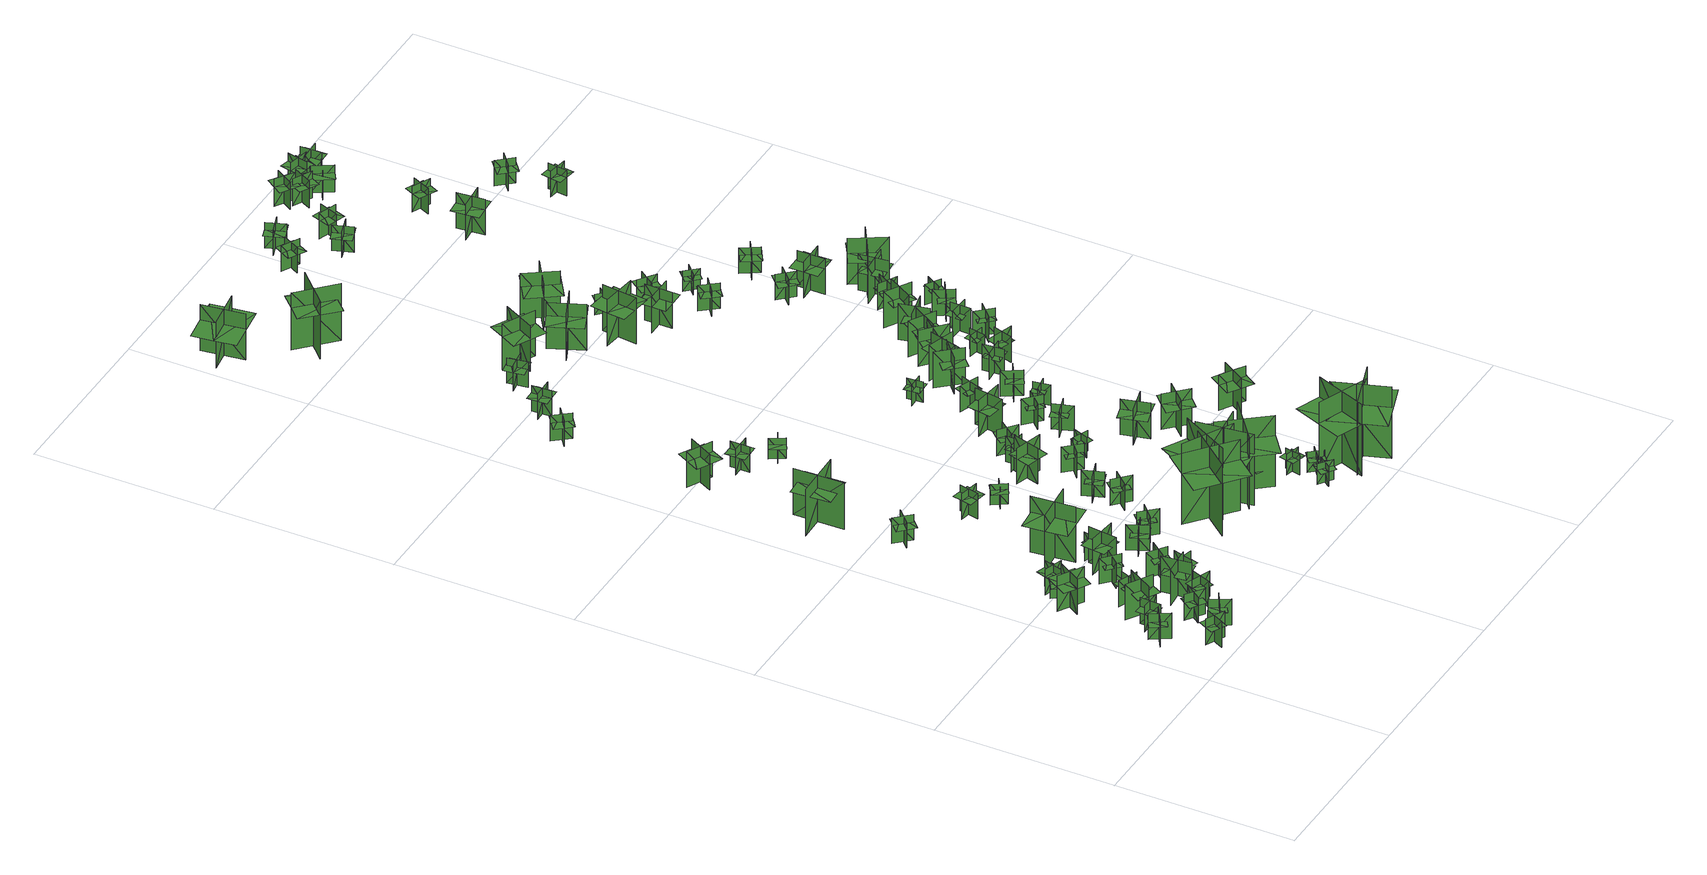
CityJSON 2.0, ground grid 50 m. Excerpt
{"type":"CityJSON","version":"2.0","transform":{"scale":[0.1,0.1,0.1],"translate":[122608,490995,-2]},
"CityObjects":{
"tree1":{"type":"SolitaryVegetationObject","geometry":[{"type":"MultiSurface","lod":"1","boundaries":[[[0,1,2]],[[0,2,3]],[[4,5,6]],[[4,6,7]],[[8,9,10]],[[8,10,11]],[[8,11,12]],[[8,12,13]]]}]},
"tree2":{"type":"SolitaryVegetationObject","geometry":[{"type":"MultiSurface","lod":"1","boundaries":[[[14,15,16]],[[14,16,17]],[[18,19,20]],[[18,20,21]],[[22,23,24]],[[22,24,25]],[[22,25,26]],[[22,26,27]]]}]},
"tree3":{"type":"SolitaryVegetationObject","geometry":[{"type":"MultiSurface","lod":"1","boundaries":[[[28,29,30]],[[28,30,31]],[[32,33,34]],[[32,34,35]],[[36,37,38]],[[36,38,39]],[[36,39,40]],[[36,40,41]]]}]},
"tree4":{"type":"SolitaryVegetationObject","geometry":[{"type":"MultiSurface","lod":"1","boundaries":[[[42,43,44]],[[42,44,45]],[[46,47,48]],[[46,48,49]],[[50,51,52]],[[50,52,53]],[[50,53,54]],[[50,54,55]]]}]},
"tree5":{"type":"SolitaryVegetationObject","geometry":[{"type":"MultiSurface","lod":"1","boundaries":[[[56,57,58]],[[56,58,59]],[[60,61,62]],[[60,62,63]],[[64,65,66]],[[64,66,67]],[[64,67,68]],[[64,68,69]]]}]},
"tree6":{"type":"SolitaryVegetationObject","geometry":[{"type":"MultiSurface","lod":"1","boundaries":[[[70,71,72]],[[70,72,73]],[[74,75,76]],[[74,76,77]],[[78,79,80]],[[78,80,81]],[[78,81,82]],[[78,82,83]]]}]},
"tree7":{"type":"SolitaryVegetationObject","geometry":[{"type":"MultiSurface","lod":"1","boundaries":[[[84,85,86]],[[84,86,87]],[[88,89,90]],[[88,90,91]],[[92,93,94]],[[92,94,95]],[[92,95,96]],[[92,96,97]]]}]},
"tree8":{"type":"SolitaryVegetationObject","geometry":[{"type":"MultiSurface","lod":"1","boundaries":[[[98,99,100]],[[98,100,101]],[[102,103,104]],[[102,104,105]],[[106,107,108]],[[106,108,109]],[[106,109,110]],[[106,110,111]]]}]},
"tree9":{"type":"SolitaryVegetationObject","geometry":[{"type":"MultiSurface","lod":"1","boundaries":[[[112,113,114]],[[112,114,115]],[[116,117,118]],[[116,118,119]],[[120,121,122]],[[120,122,123]],[[120,123,124]],[[120,124,125]]]}]},
"tree10":{"type":"SolitaryVegetationObject","geometry":[{"type":"MultiSurface","lod":"1","boundaries":[[[126,127,128]],[[126,128,129]],[[130,131,132]],[[130,132,133]],[[134,135,136]],[[134,136,137]],[[134,137,138]],[[134,138,139]]]}]},
"tree11":{"type":"SolitaryVegetationObject","geometry":[{"type":"MultiSurface","lod":"1","boundaries":[[[140,141,142]],[[140,142,143]],[[144,145,146]],[[144,146,147]],[[148,149,150]],[[148,150,151]],[[148,151,152]],[[148,152,153]]]}]},
"tree12":{"type":"SolitaryVegetationObject","geometry":[{"type":"MultiSurface","lod":"1","boundaries":[[[154,155,156]],[[154,156,157]],[[158,159,160]],[[158,160,161]],[[162,163,164]],[[162,164,165]],[[162,165,166]],[[162,166,167]]]}]},
"tree13":{"type":"SolitaryVegetationObject","geometry":[{"type":"MultiSurface","lod":"1","boundaries":[[[168,169,170]],[[168,170,171]],[[172,173,174]],[[172,174,175]],[[176,177,178]],[[176,178,179]],[[176,179,180]],[[176,180,181]]]}]},
"tree14":{"type":"SolitaryVegetationObject","geometry":[{"type":"MultiSurface","lod":"1","boundaries":[[[182,183,184]],[[182,184,185]],[[186,187,188]],[[186,188,189]],[[190,191,192]],[[190,192,193]],[[190,193,194]],[[190,194,195]]]}]},
"tree15":{"type":"SolitaryVegetationObject","geometry":[{"type":"MultiSurface","lod":"1","boundaries":[[[196,197,198]],[[196,198,199]],[[200,201,202]],[[200,202,203]],[[204,205,206]],[[204,206,207]],[[204,207,208]],[[204,208,209]]]}]},
"tree16":{"type":"SolitaryVegetationObject","geometry":[{"type":"MultiSurface","lod":"1","boundaries":[[[210,211,212]],[[210,212,213]],[[214,215,216]],[[214,216,217]],[[218,219,220]],[[218,220,221]],[[218,221,222]],[[218,222,223]]]}]},
"tree17":{"type":"SolitaryVegetationObject","geometry":[{"type":"MultiSurface","lod":"1","boundaries":[[[224,225,226]],[[224,226,227]],[[228,229,230]],[[228,230,231]],[[232,233,234]],[[232,234,235]],[[232,235,236]],[[232,236,237]]]}]},
"tree18":{"type":"SolitaryVegetationObject","geometry":[{"type":"MultiSurface","lod":"1","boundaries":[[[238,239,240]],[[238,240,241]],[[242,243,244]],[[242,244,245]],[[246,247,248]],[[246,248,249]],[[246,249,250]],[[246,250,251]]]}]},
"tree19":{"type":"SolitaryVegetationObject","geometry":[{"type":"MultiSurface","lod":"1","boundaries":[[[252,253,254]],[[252,254,255]],[[256,257,258]],[[256,258,259]],[[260,261,262]],[[260,262,263]],[[260,263,264]],[[260,264,265]]]}]},
"tree20":{"type":"SolitaryVegetationObject","geometry":[{"type":"MultiSurface","lod":"1","boundaries":[[[266,267,268]],[[266,268,269]],[[270,271,272]],[[270,272,273]],[[274,275,276]],[[274,276,277]],[[274,277,278]],[[274,278,279]]]}]},
"tree21":{"type":"SolitaryVegetationObject","geometry":[{"type":"MultiSurface","lod":"1","boundaries":[[[280,281,282]],[[280,282,283]],[[284,285,286]],[[284,286,287]],[[288,289,290]],[[288,290,291]],[[288,291,292]],[[288,292,293]]]}]},
"tree22":{"type":"SolitaryVegetationObject","geometry":[{"type":"MultiSurface","lod":"1","boundaries":[[[294,295,296]],[[294,296,297]],[[298,299,300]],[[298,300,301]],[[302,303,304]],[[302,304,305]],[[302,305,306]],[[302,306,307]]]}]},
"tree23":{"type":"SolitaryVegetationObject","geometry":[{"type":"MultiSurface","lod":"1","boundaries":[[[308,309,310]],[[308,310,311]],[[312,313,314]],[[312,314,315]],[[316,317,318]],[[316,318,319]],[[316,319,320]],[[316,320,321]]]}]},
"tree24":{"type":"SolitaryVegetationObject","geometry":[{"type":"MultiSurface","lod":"1","boundaries":[[[322,323,324]],[[322,324,325]],[[326,327,328]],[[326,328,329]],[[330,331,332]],[[330,332,333]],[[330,333,334]],[[330,334,335]]]}]},
"tree25":{"type":"SolitaryVegetationObject","geometry":[{"type":"MultiSurface","lod":"1","boundaries":[[[336,337,338]],[[336,338,339]],[[340,341,342]],[[340,342,343]],[[344,345,346]],[[344,346,347]],[[344,347,348]],[[344,348,349]]]}]},
"tree26":{"type":"SolitaryVegetationObject","geometry":[{"type":"MultiSurface","lod":"1","boundaries":[[[350,351,352]],[[350,352,353]],[[354,355,356]],[[354,356,357]],[[358,359,360]],[[358,360,361]],[[358,361,362]],[[358,362,363]]]}]},
"tree27":{"type":"SolitaryVegetationObject","geometry":[{"type":"MultiSurface","lod":"1","boundaries":[[[364,365,366]],[[364,366,367]],[[368,369,370]],[[368,370,371]],[[372,373,374]],[[372,374,375]],[[372,375,376]],[[372,376,377]]]}]},
"tree28":{"type":"SolitaryVegetationObject","geometry":[{"type":"MultiSurface","lod":"1","boundaries":[[[378,379,380]],[[378,380,381]],[[382,383,384]],[[382,384,385]],[[386,387,388]],[[386,388,389]],[[386,389,390]],[[386,390,391]]]}]},
"tree29":{"type":"SolitaryVegetationObject","geometry":[{"type":"MultiSurface","lod":"1","boundaries":[[[392,393,394]],[[392,394,395]],[[396,397,398]],[[396,398,399]],[[400,401,402]],[[400,402,403]],[[400,403,404]],[[400,404,405]]]}]},
"tree30":{"type":"SolitaryVegetationObject","geometry":[{"type":"MultiSurface","lod":"1","boundaries":[[[406,407,408]],[[406,408,409]],[[410,411,412]],[[410,412,413]],[[414,415,416]],[[414,416,417]],[[414,417,418]],[[414,418,419]]]}]},
"tree31":{"type":"SolitaryVegetationObject","geometry":[{"type":"MultiSurface","lod":"1","boundaries":[[[420,421,422]],[[420,422,423]],[[424,425,426]],[[424,426,427]],[[428,429,430]],[[428,430,431]],[[428,431,432]],[[428,432,433]]]}]},
"tree32":{"type":"SolitaryVegetationObject","geometry":[{"type":"MultiSurface","lod":"1","boundaries":[[[434,435,436]],[[434,436,437]],[[438,439,440]],[[438,440,441]],[[442,443,444]],[[442,444,445]],[[442,445,446]],[[442,446,447]]]}]},
"tree33":{"type":"SolitaryVegetationObject","geometry":[{"type":"MultiSurface","lod":"1","boundaries":[[[448,449,450]],[[448,450,451]],[[452,453,454]],[[452,454,455]],[[456,457,458]],[[456,458,459]],[[456,459,460]],[[456,460,461]]]}]},
"tree34":{"type":"SolitaryVegetationObject","geometry":[{"type":"MultiSurface","lod":"1","boundaries":[[[462,463,464]],[[462,464,465]],[[466,467,468]],[[466,468,469]],[[470,471,472]],[[470,472,473]],[[470,473,474]],[[470,474,475]]]}]},
"tree35":{"type":"SolitaryVegetationObject","geometry":[{"type":"MultiSurface","lod":"1","boundaries":[[[476,477,478]],[[476,478,479]],[[480,481,482]],[[480,482,483]],[[484,485,486]],[[484,486,487]],[[484,487,488]],[[484,488,489]]]}]},
"tree36":{"type":"SolitaryVegetationObject","geometry":[{"type":"MultiSurface","lod":"1","boundaries":[[[490,491,492]],[[490,492,493]],[[494,495,496]],[[494,496,497]],[[498,499,500]],[[498,500,501]],[[498,501,502]],[[498,502,503]]]}]},
"tree37":{"type":"SolitaryVegetationObject","geometry":[{"type":"MultiSurface","lod":"1","boundaries":[[[504,505,506]],[[504,506,507]],[[508,509,510]],[[508,510,511]],[[512,513,514]],[[512,514,515]],[[512,515,516]],[[512,516,517]]]}]},
"tree38":{"type":"SolitaryVegetationObject","geometry":[{"type":"MultiSurface","lod":"1","boundaries":[[[518,519,520]],[[518,520,521]],[[522,523,524]],[[522,524,525]],[[526,527,528]],[[526,528,529]],[[526,529,530]],[[526,530,531]]]}]},
"tree39":{"type":"SolitaryVegetationObject","geometry":[{"type":"MultiSurface","lod":"1","boundaries":[[[532,533,534]],[[532,534,535]],[[536,537,538]],[[536,538,539]],[[540,541,542]],[[540,542,543]],[[540,543,544]],[[540,544,545]]]}]},
"tree40":{"type":"SolitaryVegetationObject","geometry":[{"type":"MultiSurface","lod":"1","boundaries":[[[546,547,548]],[[546,548,549]],[[550,551,552]],[[550,552,553]],[[554,555,556]],[[554,556,557]],[[554,557,558]],[[554,558,559]]]}]},
"tree41":{"type":"SolitaryVegetationObject","geometry":[{"type":"MultiSurface","lod":"1","boundaries":[[[560,561,562]],[[560,562,563]],[[564,565,566]],[[564,566,567]],[[568,569,570]],[[568,570,571]],[[568,571,572]],[[568,572,573]]]}]},
"tree42":{"type":"SolitaryVegetationObject","geometry":[{"type":"MultiSurface","lod":"1","boundaries":[[[574,575,576]],[[574,576,577]],[[578,579,580]],[[578,580,581]],[[582,583,584]],[[582,584,585]],[[582,585,586]],[[582,586,587]]]}]},
"tree43":{"type":"SolitaryVegetationObject","geometry":[{"type":"MultiSurface","lod":"1","boundaries":[[[588,589,590]],[[588,590,591]],[[592,593,594]],[[592,594,595]],[[596,597,598]],[[596,598,599]],[[596,599,600]],[[596,600,601]]]}]},
"tree44":{"type":"SolitaryVegetationObject","geometry":[{"type":"MultiSurface","lod":"1","boundaries":[[[602,603,604]],[[602,604,605]],[[606,607,608]],[[606,608,609]],[[610,611,612]],[[610,612,613]],[[610,613,614]],[[610,614,615]]]}]},
"tree45":{"type":"SolitaryVegetationObject","geometry":[{"type":"MultiSurface","lod":"1","boundaries":[[[616,617,618]],[[616,618,619]],[[620,621,622]],[[620,622,623]],[[624,625,626]],[[624,626,627]],[[624,627,628]],[[624,628,629]]]}]},
"tree46":{"type":"SolitaryVegetationObject","geometry":[{"type":"MultiSurface","lod":"1","boundaries":[[[630,631,632]],[[630,632,633]],[[634,635,636]],[[634,636,637]],[[638,639,640]],[[638,640,641]],[[638,641,642]],[[638,642,643]]]}]},
"tree47":{"type":"SolitaryVegetationObject","geometry":[{"type":"MultiSurface","lod":"1","boundaries":[[[644,645,646]],[[644,646,647]],[[648,649,650]],[[648,650,651]],[[652,653,654]],[[652,654,655]],[[652,655,656]],[[652,656,657]]]}]},
"tree48":{"type":"SolitaryVegetationObject","geometry":[{"type":"MultiSurface","lod":"1","boundaries":[[[658,659,660]],[[658,660,661]],[[662,663,664]],[[662,664,665]],[[666,667,668]],[[666,668,669]],[[666,669,670]],[[666,670,671]]]}]},
"tree49":{"type":"SolitaryVegetationObject","geometry":[{"type":"MultiSurface","lod":"1","boundaries":[[[672,673,674]],[[672,674,675]],[[676,677,678]],[[676,678,679]],[[680,681,682]],[[680,682,683]],[[680,683,684]],[[680,684,685]]]}]},
"tree50":{"type":"SolitaryVegetationObject","geometry":[{"type":"MultiSurface","lod":"1","boundaries":[[[686,687,688]],[[686,688,689]],[[690,691,692]],[[690,692,693]],[[694,695,696]],[[694,696,697]],[[694,697,698]],[[694,698,699]]]}]},
"tree51":{"type":"SolitaryVegetationObject","geometry":[{"type":"MultiSurface","lod":"1","boundaries":[[[700,701,702]],[[700,702,703]],[[704,705,706]],[[704,706,707]],[[708,709,710]],[[708,710,711]],[[708,712,713]],[[708,713,709]]]}]},
"tree52":{"type":"SolitaryVegetationObject","geometry":[{"type":"MultiSurface","lod":"1","boundaries":[[[714,715,716]],[[714,716,717]],[[718,719,720]],[[718,720,721]],[[722,723,724]],[[722,724,725]],[[722,725,726]],[[722,726,727]]]}]},
"tree53":{"type":"SolitaryVegetationObject","geometry":[{"type":"MultiSurface","lod":"1","boundaries":[[[728,729,730]],[[728,730,731]],[[732,733,734]],[[732,734,735]],[[736,737,738]],[[736,738,739]],[[736,739,740]],[[736,740,741]]]}]},
"tree54":{"type":"SolitaryVegetationObject","geometry":[{"type":"MultiSurface","lod":"1","boundaries":[[[742,743,744]],[[742,744,745]],[[746,747,748]],[[746,748,749]],[[750,751,752]],[[750,752,753]],[[750,753,754]],[[750,754,755]]]}]},
"tree55":{"type":"SolitaryVegetationObject","geometry":[{"type":"MultiSurface","lod":"1","boundaries":[[[756,757,758]],[[756,758,759]],[[760,761,762]],[[760,762,763]],[[764,765,766]],[[764,766,767]],[[764,767,768]],[[764,768,769]]]}]},
"tree56":{"type":"SolitaryVegetationObject","geometry":[{"type":"MultiSurface","lod":"1","boundaries":[[[770,771,772]],[[770,772,773]],[[774,775,776]],[[774,776,777]],[[778,779,780]],[[778,780,781]],[[778,781,782]],[[778,782,783]]]}]},
"tree57":{"type":"SolitaryVegetationObject","geometry":[{"type":"MultiSurface","lod":"1","boundaries":[[[784,785,786]],[[784,786,787]],[[788,789,790]],[[788,790,791]],[[792,793,794]],[[792,794,795]],[[792,795,796]],[[792,796,797]]]}]},
"tree58":{"type":"SolitaryVegetationObject","geometry":[{"type":"MultiSurface","lod":"1","boundaries":[[[798,799,800]],[[798,800,801]],[[802,803,804]],[[802,804,805]],[[806,807,808]],[[806,808,809]],[[806,809,810]],[[806,810,811]]]}]},
"tree59":{"type":"SolitaryVegetationObject","geometry":[{"type":"MultiSurface","lod":"1","boundaries":[[[812,813,814]],[[812,814,815]],[[816,817,818]],[[816,818,819]],[[820,821,822]],[[820,822,823]],[[820,823,824]],[[820,824,825]]]}]},
"tree60":{"type":"SolitaryVegetationObject","geometry":[{"type":"MultiSurface","lod":"1","boundaries":[[[826,827,828]],[[826,828,829]],[[830,831,832]],[[830,832,833]],[[834,835,836]],[[834,836,837]],[[834,837,838]],[[834,838,839]]]}]},
"tree61":{"type":"SolitaryVegetationObject","geometry":[{"type":"MultiSurface","lod":"1","boundaries":[[[840,841,842]],[[840,842,843]],[[844,845,846]],[[844,846,847]],[[848,849,850]],[[848,850,851]],[[848,851,852]],[[848,852,853]]]}]},
"tree62":{"type":"SolitaryVegetationObject","geometry":[{"type":"MultiSurface","lod":"1","boundaries":[[[854,855,856]],[[854,856,857]],[[858,859,860]],[[858,860,861]],[[862,863,864]],[[862,864,865]],[[862,865,866]],[[862,866,867]]]}]},
"tree63":{"type":"SolitaryVegetationObject","geometry":[{"type":"MultiSurface","lod":"1","boundaries":[[[868,869,870]],[[868,870,871]],[[872,873,874]],[[872,874,875]],[[876,877,878]],[[876,878,879]],[[876,879,880]],[[876,880,881]]]}]},
"tree64":{"type":"SolitaryVegetationObject","geometry":[{"type":"MultiSurface","lod":"1","boundaries":[[[882,883,884]],[[882,884,885]],[[886,887,888]],[[886,888,889]],[[890,891,892]],[[890,892,893]],[[890,893,894]],[[890,894,895]]]}]},
"tree65":{"type":"SolitaryVegetationObject","geometry":[{"type":"MultiSurface","lod":"1","boundaries":[[[896,897,898]],[[896,898,899]],[[900,901,902]],[[900,902,903]],[[904,905,906]],[[904,906,907]],[[904,907,908]],[[904,908,909]]]}]},
"tree66":{"type":"SolitaryVegetationObject","geometry":[{"type":"MultiSurface","lod":"1","boundaries":[[[910,911,912]],[[910,912,913]],[[914,915,916]],[[914,916,917]],[[918,919,920]],[[918,920,921]],[[918,921,922]],[[918,922,923]]]}]},
"tree67":{"type":"SolitaryVegetationObject","geometry":[{"type":"MultiSurface","lod":"1","boundaries":[[[924,925,926]],[[924,926,927]],[[928,929,930]],[[928,930,931]],[[932,933,934]],[[932,934,935]],[[932,935,936]],[[932,936,937]]]}]},
"tree68":{"type":"SolitaryVegetationObject","geometry":[{"type":"MultiSurface","lod":"1","boundaries":[[[938,939,940]],[[938,940,941]],[[942,943,944]],[[942,944,945]],[[946,947,948]],[[946,948,949]],[[946,949,950]],[[946,950,951]]]}]},
"tree69":{"type":"SolitaryVegetationObject","geometry":[{"type":"MultiSurface","lod":"1","boundaries":[[[952,953,954]],[[952,954,955]],[[956,957,958]],[[956,958,959]],[[960,961,962]],[[960,962,963]],[[960,963,964]],[[960,964,965]]]}]},
"tree70":{"type":"SolitaryVegetationObject","geometry":[{"type":"MultiSurface","lod":"1","boundaries":[[[966,967,968]],[[966,968,969]],[[970,971,972]],[[970,972,973]],[[974,975,976]],[[974,976,977]],[[974,977,978]],[[974,978,979]]]}]},
"tree71":{"type":"SolitaryVegetationObject","geometry":[{"type":"MultiSurface","lod":"1","boundaries":[[[980,981,982]],[[980,982,983]],[[984,985,986]],[[984,986,987]],[[988,989,990]],[[988,990,991]],[[988,991,992]],[[988,992,993]]]}]},
"tree72":{"type":"SolitaryVegetationObject","geometry":[{"type":"MultiSurface","lod":"1","boundaries":[[[994,995,996]],[[994,996,997]],[[998,999,1000]],[[998,1000,1001]],[[1002,1003,1004]],[[1002,1004,1005]],[[1002,1005,1006]],[[1002,1006,1007]]]}]},
"tree73":{"type":"SolitaryVegetationObject","geometry":[{"type":"MultiSurface","lod":"1","boundaries":[[[1008,1009,1010]],[[1008,1010,1011]],[[1012,1013,1014]],[[1012,1014,1015]],[[1016,1017,1018]],[[1016,1018,1019]],[[1016,1019,1020]],[[1016,1020,1021]]]}]},
"tree74":{"type":"SolitaryVegetationObject","geometry":[{"type":"MultiSurface","lod":"1","boundaries":[[[1022,1023,1024]],[[1022,1024,1025]],[[1026,1027,1028]],[[1026,1028,1029]],[[1030,1031,1032]],[[1030,1032,1033]],[[1030,1033,1034]],[[1030,1034,1035]]]}]},
"tree75":{"type":"SolitaryVegetationObject","geometry":[{"type":"MultiSurface","lod":"1","boundaries":[[[1036,1037,1038]],[[1036,1038,1039]],[[1040,1041,1042]],[[1040,1042,1043]],[[1044,1045,1046]],[[1044,1046,1047]],[[1044,1047,1048]],[[1044,1048,1049]]]}]},
"tree76":{"type":"SolitaryVegetationObject","geometry":[{"type":"MultiSurface","lod":"1","boundaries":[[[1050,1051,1052]],[[1050,1052,1053]],[[1054,1055,1056]],[[1054,1056,1057]],[[1058,1059,1060]],[[1058,1060,1061]],[[1058,1061,1062]],[[1058,1062,1063]]]}]},
"tree77":{"type":"SolitaryVegetationObject","geometry":[{"type":"MultiSurface","lod":"1","boundaries":[[[1064,1065,1066]],[[1064,1066,1067]],[[1068,1069,1070]],[[1068,1070,1071]],[[1072,1073,1074]],[[1072,1074,1075]],[[1072,1075,1076]],[[1072,1076,1077]]]}]},
"tree78":{"type":"SolitaryVegetationObject","geometry":[{"type":"MultiSurface","lod":"1","boundaries":[[[1078,1079,1080]],[[1078,1080,1081]],[[1082,1083,1084]],[[1082,1084,1085]],[[1086,1087,1088]],[[1086,1088,1089]],[[1086,1089,1090]],[[1086,1090,1091]]]}]},
"tree79":{"type":"SolitaryVegetationObject","geometry":[{"type":"MultiSurface","lod":"1","boundaries":[[[1092,1093,1094]],[[1092,1094,1095]],[[1096,1097,1098]],[[1096,1098,1099]],[[1100,1101,1102]],[[1100,1102,1103]],[[1100,1103,1104]],[[1100,1104,1105]]]}]},
"tree80":{"type":"SolitaryVegetationObject","geometry":[{"type":"MultiSurface","lod":"1","boundaries":[[[1106,1107,1108]],[[1106,1108,1109]],[[1110,1111,1112]],[[1110,1112,1113]],[[1114,1115,1116]],[[1114,1116,1117]],[[1114,1117,1118]],[[1114,1118,1119]]]}]},
"tree81":{"type":"SolitaryVegetationObject","geometry":[{"type":"MultiSurface","lod":"1","boundaries":[[[1120,1121,1122]],[[1120,1122,1123]],[[1124,1125,1126]],[[1124,1126,1127]],[[1128,1129,1130]],[[1128,1130,1131]],[[1128,1131,1132]],[[1128,1132,1133]]]}]},
"tree82":{"type":"SolitaryVegetationObject","geometry":[{"type":"MultiSurface","lod":"1","boundaries":[[[1134,1135,1136]],[[1134,1136,1137]],[[1138,1139,1140]],[[1138,1140,1141]],[[1142,1143,1144]],[[1142,1144,1145]],[[1142,1145,1146]],[[1142,1146,1147]]]}]},
"tree83":{"type":"SolitaryVegetationObject","geometry":[{"type":"MultiSurface","lod":"1","boundaries":[[[1148,1149,1150]],[[1148,1150,1151]],[[1152,1153,1154]],[[1152,1154,1155]],[[1156,1157,1158]],[[1156,1158,1159]],[[1156,1159,1160]],[[1156,1160,1161]]]}]},
"tree84":{"type":"SolitaryVegetationObject","geometry":[{"type":"MultiSurface","lod":"1","boundaries":[[[1162,1163,1164]],[[1162,1164,1165]],[[1166,1167,1168]],[[1166,1168,1169]],[[1170,1171,1172]],[[1170,1172,1173]],[[1170,1173,1174]],[[1170,1174,1175]]]}]},
"tree85":{"type":"SolitaryVegetationObject","geometry":[{"type":"MultiSurface","lod":"1","boundaries":[[[1176,1177,1178]],[[1176,1178,1179]],[[1180,1181,1182]],[[1180,1182,1183]],[[1184,1185,1186]],[[1184,1186,1187]],[[1184,1187,1188]],[[1184,1188,1189]]]}]},
"tree86":{"type":"SolitaryVegetationObject","geometry":[{"type":"MultiSurface","lod":"1","boundaries":[[[1190,1191,1192]],[[1190,1192,1193]],[[1194,1195,1196]],[[1194,1196,1197]],[[1198,1199,1200]],[[1198,1200,1201]],[[1198,1201,1202]],[[1198,1202,1203]]]}]},
"tree87":{"type":"SolitaryVegetationObject","geometry":[{"type":"MultiSurface","lod":"1","boundaries":[[[1204,1205,1206]],[[1204,1206,1207]],[[1208,1209,1210]],[[1208,1210,1211]],[[1212,1213,1214]],[[1212,1214,1215]],[[1212,1215,1216]],[[1212,1216,1217]]]}]},
"tree88":{"type":"SolitaryVegetationObject","geometry":[{"type":"MultiSurface","lod":"1","boundaries":[[[1218,1219,1220]],[[1218,1220,1221]],[[1222,1223,1224]],[[1222,1224,1225]],[[1226,1227,1228]],[[1226,1228,1229]],[[1226,1229,1230]],[[1226,1230,1231]]]}]},
"tree89":{"type":"SolitaryVegetationObject","geometry":[{"type":"MultiSurface","lod":"1","boundaries":[[[1232,1233,1234]],[[1232,1234,1235]],[[1236,1237,1238]],[[1236,1238,1239]],[[1240,1241,1242]],[[1240,1242,1243]],[[1240,1243,1244]],[[1240,1244,1245]]]}]},
"tree90":{"type":"SolitaryVegetationObject","geometry":[{"type":"MultiSurface","lod":"1","boundaries":[[[1246,1247,1248]],[[1246,1248,1249]],[[1250,1251,1252]],[[1250,1252,1253]],[[1254,1255,1256]],[[1254,1256,1257]],[[1254,1257,1258]],[[1254,1258,1259]]]}]},
"tree91":{"type":"SolitaryVegetationObject","geometry":[{"type":"MultiSurface","lod":"1","boundaries":[[[1260,1261,1262]],[[1260,1262,1263]],[[1264,1265,1266]],[[1264,1266,1267]],[[1268,1269,1270]],[[1268,1270,1271]],[[1268,1271,1272]],[[1268,1272,1273]]]}]},
"tree92":{"type":"SolitaryVegetationObject","geometry":[{"type":"MultiSurface","lod":"1","boundaries":[[[1274,1275,1276]],[[1274,1276,1277]],[[1278,1279,1280]],[[1278,1280,1281]],[[1282,1283,1284]],[[1282,1284,1285]],[[1282,1285,1286]],[[1282,1286,1287]]]}]},
"tree93":{"type":"SolitaryVegetationObject","geometry":[{"type":"MultiSurface","lod":"1","boundaries":[[[1288,1289,1290]],[[1288,1290,1291]],[[1292,1293,1294]],[[1292,1294,1295]],[[1296,1297,1298]],[[1296,1298,1299]],[[1296,1299,1300]],[[1296,1300,1301]]]}]},
"tree94":{"type":"SolitaryVegetationObject","geometry":[{"type":"MultiSurface","lod":"1","boundaries":[[[1302,1303,1304]],[[1302,1304,1305]],[[1306,1307,1308]],[[1306,1308,1309]],[[1310,1311,1312]],[[1310,1312,1313]],[[1310,1313,1314]],[[1310,1314,1315]]]}]},
"tree95":{"type":"SolitaryVegetationObject","geometry":[{"type":"MultiSurface","lod":"1","boundaries":[[[1316,1317,1318]],[[1316,1318,1319]],[[1320,1321,1322]],[[1320,1322,1323]],[[1324,1325,1326]],[[1324,1326,1327]],[[1324,1327,1328]],[[1324,1328,1329]]]}]},
"tree96":{"type":"SolitaryVegetationObject","geometry":[{"type":"MultiSurface","lod":"1","boundaries":[[[1330,1331,1332]],[[1330,1332,1333]],[[1334,1335,1336]],[[1334,1336,1337]],[[1338,1339,1340]],[[1338,1340,1341]],[[1338,1341,1342]],[[1338,1342,1343]]]}]},
"tree97":{"type":"SolitaryVegetationObject","geometry":[{"type":"MultiSurface","lod":"1","boundaries":[[[1344,1345,1346]],[[1344,1346,1347]],[[1348,1349,1350]],[[1348,1350,1351]],[[1352,1353,1354]],[[1352,1354,1355]],[[1352,1355,1356]],[[1352,1356,1357]]]}]},
"tree98":{"type":"SolitaryVegetationObject","geometry":[{"type":"MultiSurface","lod":"1","boundaries":[[[1358,1359,1360]],[[1358,1360,1361]],[[1362,1363,1364]],[[1362,1364,1365]],[[1366,1367,1368]],[[1366,1368,1369]],[[1366,1369,1370]],[[1366,1370,1371]]]}]},
"tree99":{"type":"SolitaryVegetationObject","geometry":[{"type":"MultiSurface","lod":"1","boundaries":[[[1372,1373,1374]],[[1372,1374,1375]],[[1376,1377,1378]],[[1376,1378,1379]],[[1380,1381,1382]],[[1380,1382,1383]],[[1380,1383,1384]],[[1380,1384,1385]]]}]},
"tree100":{"type":"SolitaryVegetationObject","geometry":[{"type":"MultiSurface","lod":"1","boundaries":[[[1386,1387,1388]],[[1386,1388,1389]],[[1390,1391,1392]],[[1390,1392,1393]],[[1394,1395,1396]],[[1394,1396,1397]],[[1394,1397,1398]],[[1394,1398,1399]]]}]}
},
"vertices":[
[104,196,19],[55,165,19],[55,165,97],[104,196,97],[68,204,19],[68,204,97],[99,155,97],[99,155,19],[68,204,72],[47,192,72],[72,152,72],[93,165,72],[113,178,72],[89,217,72],
[148,81,20],[122,29,20],[122,29,98],[148,81,98],[113,69,20],[113,69,98],[165,43,98],[165,43,20],[113,69,73],[102,48,73],[143,26,73],[154,48,73],[165,70,73],[124,91,73],
[118,253,20],[116,195,20],[116,195,98],[118,253,98],[91,227,20],[91,227,98],[149,225,98],[149,225,20],[91,227,73],[90,203,73],[136,201,73],[137,226,73],[138,250,73],[92,252,73],
[223,91,21],[173,62,21],[173,62,99],[223,91,99],[187,101,21],[187,101,99],[216,50,99],[216,50,21],[187,101,75],[166,89,75],[189,48,75],[210,60,75],[231,73,75],[208,113,75],
[67,457,21],[133,417,21],[133,417,128],[67,457,128],[79,407,21],[119,473,21],[119,473,128],[79,407,128],[79,407,98],[112,387,98],[152,453,98],[119,473,98],[86,493,98],[46,427,98],
[132,237,20],[174,307,20],[174,307,128],[132,237,128],[182,250,20],[182,250,128],[113,292,128],[113,292,20],[182,250,94],[200,279,94],[144,312,94],[127,283,94],[109,254,94],[165,221,94],
[181,164,19],[228,131,19],[228,131,97],[181,164,97],[187,128,19],[187,128,97],[221,175,97],[221,175,19],[187,128,72],[207,114,72],[234,152,72],[214,166,72],[194,180,72],[167,142,72],
[101,465,23],[137,491,23],[137,491,85],[101,465,85],[130,460,23],[104,496,23],[104,496,85],[130,460,85],[130,460,67],[148,473,67],[122,509,67],[104,496,67],[86,483,67],[112,447,67],
[213,313,17],[159,335,17],[159,335,95],[213,313,95],[198,347,17],[198,347,95],[176,293,95],[176,293,17],[198,347,70],[176,357,70],[158,314,70],[181,304,70],[203,295,70],[221,338,70],
[112,513,23],[164,497,23],[164,497,100],[112,513,100],[129,480,23],[145,533,23],[145,533,100],[129,480,100],[129,480,79],[155,472,79],[171,525,79],[145,533,79],[119,541,79],[102,488,79],
[273,188,24],[252,134,24],[252,134,102],[273,188,102],[239,172,24],[239,172,102],[293,152,102],[293,152,24],[239,172,78],[230,150,78],[274,133,78],[282,156,78],[291,179,78],[248,195,78],
[267,189,21],[259,270,21],[259,270,129],[267,189,129],[300,229,21],[300,229,129],[219,221,129],[219,221,21],[300,229,95],[297,263,95],[232,257,95],[235,223,95],[239,189,95],[303,196,95],
[265,382,17],[222,421,17],[222,421,95],[265,382,95],[263,419,17],[263,419,95],[224,376,95],[224,376,17],[263,419,70],[245,435,70],[214,401,70],[232,384,70],[250,368,70],[281,403,70],
[316,215,21],[331,271,21],[331,271,99],[316,215,99],[348,234,21],[348,234,99],[292,249,99],[292,249,21],[348,234,75],[354,258,75],[309,269,75],[303,246,75],[297,223,75],[342,211,75],
[287,485,19],[278,404,19],[278,404,128],[287,485,128],[246,452,19],[246,452,128],[327,443,128],[327,443,19],[246,452,94],[242,418,94],[307,411,94],[311,445,94],[314,478,94],[250,486,94],
[307,290,17],[343,336,17],[343,336,95],[307,290,95],[344,295,17],[344,295,95],[298,331,95],[298,331,17],[344,295,70],[359,314,70],[322,342,70],[307,323,70],[292,304,70],[329,276,70],
[163,906,26],[125,946,26],[125,946,103],[163,906,103],[164,943,26],[125,905,26],[125,905,103],[164,943,103],[164,943,81],[145,963,81],[105,924,81],[125,905,81],[144,885,81],[183,923,81],
[271,512,20],[259,633,20],[259,633,189],[271,512,189],[323,574,20],[202,562,20],[202,562,189],[323,574,189],[323,574,142],[317,635,142],[196,623,142],[202,562,142],[208,502,142],[329,514,142],
[310,471,17],[323,516,17],[323,516,79],[310,471,79],[336,485,17],[336,485,79],[291,498,79],[291,498,17],[336,485,59],[341,504,59],[305,514,59],[300,496,59],[295,477,59],[330,467,59],
[131,1223,17],[134,1083,17],[134,1083,157],[131,1223,157],[66,1155,17],[66,1155,157],[206,1158,157],[206,1158,17],[131,1211,120],[85,1208,120],[92,1099,120],[138,1102,120],[184,1105,120],[178,1214,120],
[367,390,18],[421,413,18],[421,413,95],[367,390,95],[401,376,18],[401,376,95],[379,430,95],[379,430,18],[401,376,71],[424,385,71],[406,428,71],[384,419,71],[361,410,71],[379,367,71],
[325,861,27],[314,807,27],[314,807,104],[325,861,104],[294,841,27],[349,830,27],[349,830,104],[294,841,104],[294,841,83],[289,814,83],[343,803,83],[349,830,83],[354,857,83],[300,868,83],
[472,428,20],[429,389,20],[429,389,97],[472,428,97],[435,430,20],[435,430,97],[474,386,97],[474,386,20],[435,430,73],[417,414,73],[448,379,73],[466,395,73],[484,411,73],[453,446,73],
[179,1473,16],[111,1509,16],[111,1509,124],[179,1473,124],[164,1523,16],[128,1454,16],[128,1454,124],[164,1523,124],[164,1523,94],[130,1541,94],[94,1472,94],[128,1454,94],[163,1436,94],[198,1505,94],
[378,778,25],[415,802,25],[415,802,87],[378,778,87],[407,772,25],[382,809,25],[382,809,87],[407,772,87],[407,772,70],[425,784,70],[401,821,70],[382,809,70],[364,796,70],[389,760,70],
[210,1425,19],[265,1425,19],[265,1425,96],[210,1425,96],[236,1399,19],[236,1454,19],[236,1454,96],[236,1399,96],[236,1399,74],[263,1399,74],[263,1454,74],[236,1454,74],[208,1454,74],[208,1399,74],
[639,367,18],[541,248,18],[541,248,233],[639,367,233],[536,358,18],[656,259,18],[656,259,233],[536,358,233],[536,358,173],[487,298,173],[607,199,173],[656,259,173],[705,319,173],[586,418,173],
[157,1849,21],[123,1893,21],[123,1893,98],[157,1849,98],[162,1886,21],[118,1852,21],[118,1852,98],[162,1886,98],[162,1886,76],[145,1908,76],[102,1874,76],[118,1852,76],[135,1830,76],[179,1864,76],
[561,551,20],[522,509,20],[522,509,98],[561,551,98],[524,550,20],[524,550,98],[567,510,98],[567,510,20],[524,550,73],[508,532,73],[542,500,73],[559,518,73],[575,536,73],[541,568,73],
[517,596,17],[572,615,17],[572,615,95],[517,596,95],[550,579,17],[550,579,95],[531,634,95],[531,634,17],[550,579,70],[573,587,70],[558,631,70],[535,623,70],[512,616,70],[527,572,70],
[301,1355,19],[340,1376,19],[340,1376,81],[301,1355,81],[329,1347,19],[308,1386,19],[308,1386,81],[329,1347,81],[329,1347,63],[349,1357,63],[328,1396,63],[308,1386,63],[289,1375,63],[310,1336,63],
[573,377,17],[709,304,17],[709,304,233],[573,377,233],[602,278,17],[675,415,17],[675,415,233],[602,278,233],[602,278,172],[670,241,172],[743,378,172],[675,415,172],[607,451,172],[534,314,172],
[496,795,20],[574,772,20],[574,772,128],[496,795,128],[521,749,20],[521,749,128],[544,827,128],[544,827,20],[521,749,94],[553,740,94],[572,802,94],[539,812,94],[507,821,94],[488,759,94],
[753,329,17],[599,309,17],[599,309,232],[753,329,232],[672,392,17],[692,239,17],[692,239,232],[672,392,232],[672,392,172],[595,382,172],[615,229,172],[692,239,172],[768,248,172],[749,402,172],
[188,1962,22],[243,1964,22],[243,1964,99],[188,1962,99],[214,1937,22],[212,1992,22],[212,1992,99],[214,1937,99],[214,1937,78],[242,1938,78],[240,1993,78],[212,1992,78],[185,1991,78],[187,1936,78],
[571,806,18],[570,864,18],[570,864,96],[571,806,96],[596,833,18],[596,833,96],[538,832,96],[538,832,18],[596,833,71],[596,857,71],[549,856,71],[550,832,71],[551,808,71],[597,809,71],
[630,678,20],[590,721,20],[590,721,97],[630,678,97],[631,715,20],[631,715,97],[588,676,97],[588,676,20],[631,715,73],[614,733,73],[580,701,73],[597,684,73],[613,666,73],[647,698,73],
[792,338,18],[671,242,18],[671,242,233],[792,338,233],[690,350,18],[786,229,18],[786,229,233],[690,350,233],[690,350,173],[629,302,173],[725,181,173],[786,229,173],[847,277,173],[750,398,173],
[760,279,25],[799,259,25],[799,259,86],[760,279,86],[769,251,25],[789,290,25],[789,290,86],[769,251,86],[769,251,69],[788,241,69],[809,280,69],[789,290,69],[769,300,69],[749,261,69],
[619,899,18],[582,854,18],[582,854,96],[619,899,96],[582,895,18],[582,895,96],[627,858,96],[627,858,18],[582,895,72],[567,877,72],[602,847,72],[618,866,72],[633,885,72],[598,914,72],
[838,140,21],[874,114,21],[874,114,82],[838,140,82],[843,111,21],[868,147,21],[868,147,82],[843,111,82],[843,111,65],[861,98,65],[886,134,65],[868,147,65],[850,159,65],[825,123,65],
[675,695,19],[693,738,19],[693,738,81],[675,695,81],[703,707,19],[703,707,81],[660,724,81],[660,724,19],[703,707,61],[710,725,61],[676,739,61],[668,721,61],[661,703,61],[695,689,61],
[851,234,31],[841,191,31],[841,191,92],[851,234,92],[826,219,31],[869,209,31],[869,209,92],[826,219,92],[826,219,75],[821,198,75],[864,187,75],[869,209,75],[874,230,75],[831,241,75],
[96,2724,6],[96,2724,145],[78,2842,145],[78,2842,6],[31,2773,6],[31,2773,145],[146,2790,145],[146,2790,6],[14,2770,100],[23,2711,100],[165,2732,100],[156,2792,100],[147,2851,100],[5,2830,100],
[291,2102,19],[300,2048,19],[300,2048,96],[291,2102,96],[269,2073,19],[324,2081,19],[324,2081,96],[269,2073,96],[269,2073,74],[274,2045,74],[328,2054,74],[324,2081,74],[320,2109,74],[265,2100,74],
[902,183,20],[868,155,20],[868,155,81],[902,183,81],[873,186,20],[901,152,20],[901,152,81],[873,186,81],[873,186,64],[856,172,64],[884,138,64],[901,152,64],[918,165,64],[890,200,64],
[673,1003,20],[661,922,20],[661,922,129],[673,1003,129],[631,971,20],[631,971,129],[712,960,129],[712,960,20],[631,971,95],[626,938,95],[691,928,95],[696,962,95],[700,996,95],[636,1005,95],
[777,814,18],[722,795,18],[722,795,95],[777,814,95],[744,830,18],[744,830,95],[762,775,95],[762,775,18],[744,830,71],[721,823,71],[736,779,71],[759,786,71],[782,794,71],[767,838,71],
[885,159,16],[1030,103,16],[1030,103,232],[885,159,232],[927,64,16],[982,209,16],[982,209,232],[927,64,232],[927,64,171],[999,37,171],[1055,181,171],[982,209,171],[910,237,171],[855,92,171],
[775,618,20],[850,638,20],[850,638,128],[775,618,128],[819,592,20],[800,667,20],[800,667,128],[819,592,128],[819,592,98],[857,602,98],[837,677,98],[800,667,98],[762,657,98],[782,582,98],
[269,2550,12],[177,2641,12],[177,2641,185],[269,2550,185],[268,2652,12],[177,2560,12],[177,2560,185],[268,2652,185],[261,2557,140],[177,2641,140],[141,2605,140],[225,2521,140],[297,2594,140],[213,2678,140],
[765,861,20],[723,901,20],[723,901,98],[765,861,98],[764,898,20],[764,898,98],[724,856,98],[724,856,20],[764,898,73],[747,915,73],[715,881,73],[732,864,73],[750,848,73],[782,881,73],
[365,2076,16],[411,2164,16],[411,2164,154],[365,2076,154],[428,2095,16],[340,2141,16],[340,2141,154],[428,2095,154],[428,2095,116],[451,2140,116],[363,2185,116],[340,2141,116],[317,2097,116],[405,2051,116],
[1025,32,17],[975,178,17],[975,178,233],[1025,32,233],[1071,124,17],[924,74,17],[924,74,233],[1071,124,233],[1071,124,172],[1046,198,172],[899,147,172],[924,74,172],[949,1,172],[1096,51,172],
[692,1157,21],[689,1201,21],[689,1201,83],[692,1157,83],[711,1179,21],[667,1176,21],[667,1176,83],[711,1179,83],[711,1179,65],[710,1201,65],[665,1198,65],[667,1176,65],[668,1154,65],[713,1157,65],
[754,1039,21],[700,1059,21],[700,1059,99],[754,1039,99],[738,1073,21],[738,1073,99],[718,1018,99],[718,1018,21],[738,1073,74],[716,1081,74],[700,1038,74],[722,1029,74],[745,1021,74],[761,1064,74],
[918,588,19],[864,532,19],[864,532,126],[918,588,126],[867,588,19],[922,533,19],[922,533,126],[867,588,126],[867,588,96],[840,560,96],[895,506,96],[922,533,96],[949,561,96],[894,615,96],
[843,903,21],[797,895,21],[797,895,83],[843,903,83],[819,920,21],[819,920,83],[827,874,83],[827,874,21],[819,920,64],[800,917,64],[806,880,64],[825,884,64],[844,887,64],[838,924,64],
[449,2021,14],[541,2060,14],[541,2060,153],[449,2021,153],[511,1996,14],[472,2088,14],[472,2088,153],[511,1996,153],[511,1996,114],[557,2016,114],[518,2107,114],[472,2088,114],[426,2068,114],[465,1977,114],
[796,961,22],[845,990,22],[845,990,99],[796,961,99],[832,952,22],[832,952,99],[802,1002,99],[802,1002,22],[832,952,75],[853,964,75],[829,1004,75],[808,991,75],[787,979,75],[811,939,75],
[764,1109,17],[824,1163,17],[824,1163,126],[764,1109,126],[816,1106,17],[816,1106,126],[762,1167,126],[762,1167,17],[816,1106,92],[841,1129,92],[798,1177,92],[773,1155,92],[747,1132,92],[791,1083,92],
[1048,449,36],[982,490,36],[982,490,143],[1048,449,143],[1036,500,36],[995,434,36],[995,434,143],[1036,500,143],[1036,500,113],[1003,520,113],[962,455,113],[995,434,113],[1028,414,113],[1069,479,113],
[861,1165,18],[783,1189,18],[783,1189,126],[861,1165,126],[836,1211,18],[836,1211,126],[812,1133,126],[812,1133,18],[836,1211,92],[804,1221,92],[785,1159,92],[817,1149,92],[850,1139,92],[869,1201,92],
[603,2000,15],[590,1901,15],[590,1901,154],[603,2000,154],[550,1960,15],[649,1947,15],[649,1947,154],[550,1960,154],[550,1960,115],[544,1910,115],[643,1898,115],[649,1947,115],[655,1997,115],[556,2009,115],
[887,1035,21],[882,1093,21],[882,1093,99],[887,1035,99],[911,1064,21],[911,1064,99],[853,1059,99],[853,1059,21],[911,1064,74],[909,1088,74],[863,1084,74],[865,1060,74],[866,1036,74],[913,1040,74],
[596,2114,23],[540,2196,23],[540,2196,161],[596,2114,161],[608,2179,23],[526,2123,23],[526,2123,161],[608,2179,161],[608,2179,122],[580,2220,122],[498,2164,122],[526,2123,122],[555,2082,122],[637,2138,122],
[827,1242,16],[889,1188,16],[889,1188,125],[827,1242,125],[831,1190,16],[831,1190,125],[884,1251,125],[884,1251,16],[831,1190,91],[857,1167,91],[899,1217,91],[874,1239,91],[848,1261,91],[805,1212,91],
[690,1853,15],[690,1930,15],[690,1930,123],[690,1853,123],[727,1889,15],[649,1889,15],[649,1889,123],[727,1889,123],[727,1889,93],[727,1928,93],[649,1928,93],[649,1889,93],[649,1850,93],[727,1850,93],
[919,1240,18],[849,1282,18],[849,1282,127],[919,1240,127],[906,1290,18],[906,1290,127],[864,1220,127],[864,1220,18],[906,1290,92],[877,1308,92],[844,1252,92],[873,1234,92],[902,1217,92],[935,1273,92],
[676,2045,19],[645,2014,19],[645,2014,81],[676,2045,81],[647,2045,19],[678,2014,19],[678,2014,81],[647,2045,81],[647,2045,63],[631,2030,63],[663,1998,63],[678,2014,63],[694,2030,63],[662,2061,63],
[959,1101,21],[942,1045,21],[942,1045,99],[959,1101,99],[926,1083,21],[926,1083,99],[982,1066,99],[982,1066,21],[926,1083,74],[919,1060,74],[963,1046,74],[971,1069,74],[978,1093,74],[934,1107,74],
[965,1138,20],[920,1147,20],[920,1147,82],[965,1138,82],[949,1163,20],[949,1163,82],[939,1117,82],[939,1117,20],[949,1163,63],[929,1167,63],[922,1130,63],[941,1127,63],[960,1123,63],[968,1159,63],
[882,1289,14],[961,1307,14],[961,1307,123],[882,1289,123],[926,1261,14],[926,1261,123],[908,1341,123],[908,1341,14],[926,1261,89],[959,1269,89],[945,1332,89],[912,1325,89],[878,1317,89],[893,1254,89],
[497,2786,20],[449,2812,20],[449,2812,97],[497,2786,97],[487,2822,20],[461,2773,20],[461,2773,97],[487,2822,97],[487,2822,75],[463,2835,75],[436,2786,75],[461,2773,75],[485,2760,75],[511,2809,75],
[815,1786,18],[780,1829,18],[780,1829,95],[815,1786,95],[819,1823,18],[776,1788,18],[776,1788,95],[819,1823,95],[819,1823,74],[801,1844,74],[758,1810,74],[776,1788,74],[793,1767,74],[836,1801,74],
[769,1979,17],[737,1934,17],[737,1934,94],[769,1979,94],[732,1974,17],[777,1941,17],[777,1941,94],[732,1974,94],[732,1974,72],[716,1951,72],[761,1919,72],[777,1941,72],[794,1964,72],[748,1996,72],
[1027,1133,26],[987,1175,26],[987,1175,103],[1027,1133,103],[1028,1170,26],[1028,1170,103],[986,1130,103],[986,1130,26],[1028,1170,79],[1011,1188,79],[978,1156,79],[995,1138,79],[1011,1121,79],[1045,1153,79],
[1028,1219,21],[970,1221,21],[970,1221,99],[1028,1219,99],[1003,1246,21],[1003,1246,99],[1001,1188,99],[1001,1188,21],[1003,1246,74],[979,1247,74],[977,1200,74],[1001,1200,74],[1026,1199,74],[1027,1246,74],
[1002,1352,15],[932,1393,15],[932,1393,124],[1002,1352,124],[989,1402,15],[989,1402,124],[948,1332,124],[948,1332,15],[989,1402,90],[960,1419,90],[927,1363,90],[956,1346,90],[985,1329,90],[1018,1385,90],
[552,2879,19],[500,2861,19],[500,2861,96],[552,2879,96],[519,2895,19],[538,2843,19],[538,2843,96],[519,2895,96],[519,2895,74],[493,2886,74],[512,2834,74],[538,2843,74],[564,2853,74],[545,2905,74],
[572,2708,18],[625,2725,18],[625,2725,95],[572,2708,95],[605,2691,18],[588,2744,18],[588,2744,95],[605,2691,95],[605,2691,73],[631,2700,73],[614,2752,73],[588,2744,73],[561,2735,73],[578,2683,73],
[835,1900,19],[865,1867,19],[865,1867,80],[835,1900,80],[834,1870,19],[866,1900,19],[866,1900,80],[834,1870,80],[834,1870,63],[849,1854,63],[881,1884,63],[866,1900,63],[851,1917,63],[819,1886,63],
[946,1682,18],[906,1643,18],[906,1643,95],[946,1682,95],[909,1683,18],[947,1643,18],[947,1643,95],[909,1683,95],[909,1683,73],[889,1663,73],[927,1623,73],[947,1643,73],[967,1662,73],[929,1702,73],
[1023,1268,19],[1073,1298,19],[1073,1298,97],[1023,1268,97],[1059,1260,19],[1059,1260,97],[1029,1309,97],[1029,1309,19],[1059,1260,72],[1080,1272,72],[1056,1312,72],[1035,1299,72],[1014,1287,72],[1038,1247,72],
[991,1441,17],[1042,1414,17],[1042,1414,95],[991,1441,95],[1002,1406,17],[1002,1406,95],[1030,1457,95],[1030,1457,17],[1002,1406,70],[1023,1394,70],[1045,1435,70],[1024,1447,70],[1003,1458,70],[981,1417,70],
[666,2774,20],[613,2792,20],[613,2792,97],[666,2774,97],[650,2808,20],[631,2755,20],[631,2755,97],[650,2808,97],[650,2808,75],[624,2817,75],[605,2764,75],[631,2755,75],[658,2746,75],[676,2798,75],
[986,1662,18],[987,1584,18],[987,1584,126],[986,1662,126],[950,1625,18],[1027,1626,18],[1027,1626,126],[950,1625,126],[950,1625,96],[950,1586,96],[1028,1588,96],[1027,1626,96],[1026,1665,96],[949,1664,96],
[1072,1316,18],[1096,1356,18],[1096,1356,80],[1072,1316,80],[1101,1323,18],[1101,1323,80],[1061,1347,80],[1061,1347,18],[1101,1323,60],[1111,1340,60],[1079,1359,60],[1069,1342,60],[1059,1326,60],[1091,1307,60],
[1055,1443,14],[1047,1524,14],[1047,1524,123],[1055,1443,123],[1088,1484,14],[1088,1484,123],[1007,1476,123],[1007,1476,14],[1088,1484,89],[1085,1517,89],[1020,1511,89],[1023,1478,89],[1027,1444,89],[1091,1450,89],
[996,1767,18],[967,1814,18],[967,1814,95],[996,1767,95],[1004,1802,18],[957,1773,18],[957,1773,95],[1004,1802,95],[1004,1802,74],[990,1826,74],[943,1797,74],[957,1773,74],[972,1750,74],[1019,1779,74],
[1119,1543,14],[1029,1489,14],[1029,1489,153],[1119,1543,153],[1054,1559,14],[1054,1559,153],[1108,1470,153],[1108,1470,14],[1054,1559,109],[1016,1537,109],[1059,1465,109],[1097,1488,109],[1134,1510,109],[1091,1582,109],
[775,2471,22],[852,2478,22],[852,2478,129],[775,2471,129],[815,2438,22],[808,2515,22],[808,2515,129],[815,2438,129],[815,2438,99],[853,2441,99],[846,2518,99],[808,2515,99],[769,2511,99],[776,2434,99],
[714,2959,26],[682,2909,26],[682,2909,108],[714,2959,108],[676,2951,26],[725,2918,26],[725,2918,108],[676,2951,108],[676,2951,85],[659,2926,85],[709,2894,85],[725,2918,85],[741,2943,85],[692,2976,85],
[741,2925,22],[714,2873,22],[714,2873,104],[741,2925,104],[703,2914,22],[756,2887,22],[756,2887,104],[703,2914,104],[703,2914,81],[690,2887,81],[742,2860,81],[756,2887,81],[769,2913,81],[717,2940,81],
[857,2657,18],[834,2606,18],[834,2606,95],[857,2657,95],[822,2644,18],[873,2621,18],[873,2621,95],[822,2644,95],[822,2644,74],[811,2619,74],[861,2596,74],[873,2621,74],[884,2646,74],[834,2669,74],
[811,2891,22],[761,2860,22],[761,2860,104],[811,2891,104],[772,2900,22],[804,2850,22],[804,2850,104],[772,2900,104],[772,2900,81],[747,2884,81],[779,2834,81],[804,2850,81],[829,2866,81],[797,2916,81],
[760,2949,22],[818,2937,22],[818,2937,104],[760,2949,104],[782,2916,22],[794,2974,22],[794,2974,104],[782,2916,104],[782,2916,81],[810,2910,81],[823,2968,81],[794,2974,81],[765,2980,81],[753,2922,81],
[865,2936,19],[806,2933,19],[806,2933,101],[865,2936,101],[836,2963,19],[838,2904,19],[838,2904,101],[836,2963,101],[836,2963,78],[807,2961,78],[809,2902,78],[838,2904,78],[868,2905,78],[866,2964,78],
[1045,2474,21],[1010,2516,21],[1010,2516,98],[1045,2474,98],[1049,2510,21],[1006,2475,21],[1006,2475,98],[1049,2510,98],[1049,2510,76],[1031,2532,76],[989,2496,76],[1006,2475,76],[1024,2454,76],[1067,2489,76],
[1067,2395,17],[1060,2340,17],[1060,2340,94],[1067,2395,94],[1038,2373,17],[1093,2365,17],[1093,2365,94],[1038,2373,94],[1038,2373,73],[1034,2345,73],[1089,2337,73],[1093,2365,73],[1097,2392,73],[1042,2400,73]
]}
